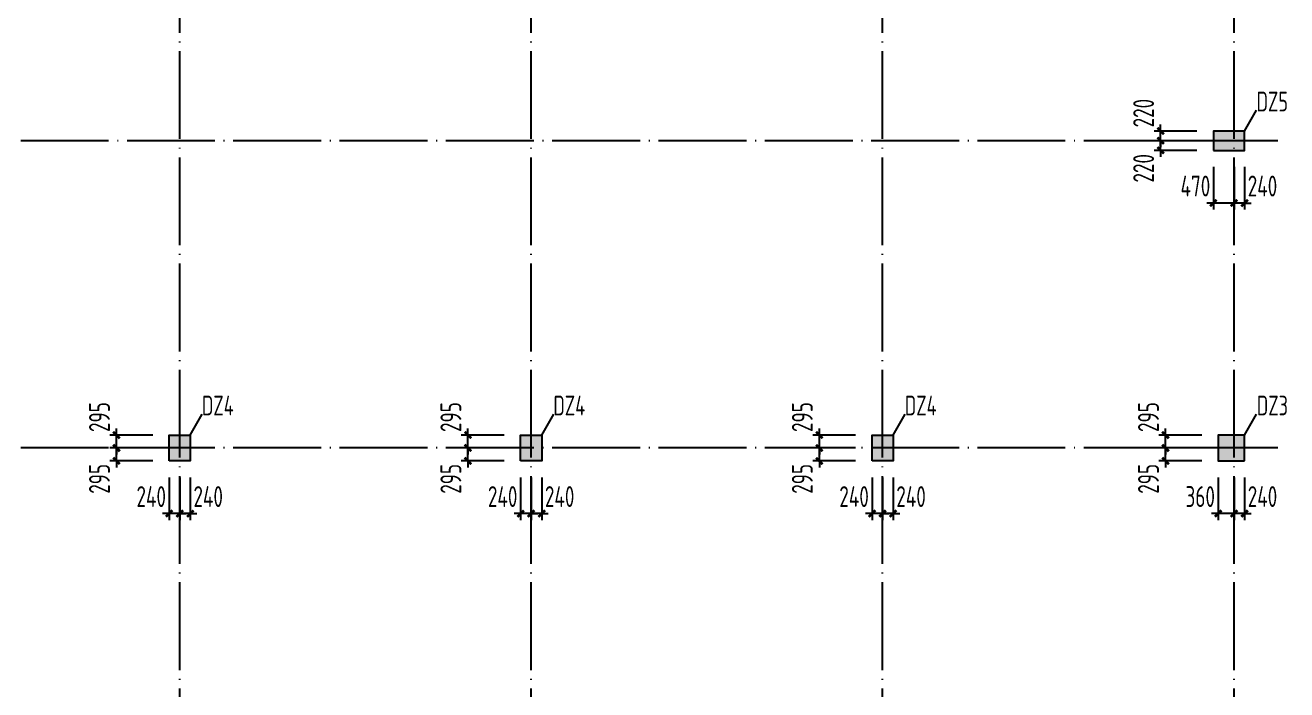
# Model space of a CAD drawing. Extents: x 293620 to 503924, y -252071 to 755100.
# Drawn here: x 434200 to 462918, y 510260 to 525401 of the extents above; entities that cross this region are included whole.
import ezdxf
from ezdxf.enums import TextEntityAlignment as Align

# ---------------------------------------------------------------- set-up
doc = ezdxf.new("R2010")
doc.units = 0
doc.header["$LTSCALE"] = 1000
doc.header["$MEASUREMENT"] = 0
doc.linetypes.add('DOTE', pattern=[2.42, 2, -0.2, 0.02, -0.2])
doc.layers.get('Defpoints').update_dxf_attribs({"color": 250})
for name, color, linetype in [('COLU', 253, 'Continuous'), ('COLU_DIM', 3, 'Continuous'), ('COLU_HATCH', 251, 'Continuous'), ('DOTE', 14, 'DOTE'), ('STAIR', 3, 'Continuous')]:
    doc.layers.add(name, color=color, linetype=linetype)
doc.styles.add('TSSD_Dimension', font='Tssdeng.shx', dxfattribs={"width": 0.7, "bigfont": 'hztxt.shx'})
doc.styles.add('TSSD_REIN', font='tssdeng.shx', dxfattribs={"width": 0.7, "bigfont": 'tssdchn.shx'})
doc.dimstyles.new('TSSD_150_150', dxfattribs={"dimtxt": 475, "dimasz": 150, "dimexe": 150, "dimexo": 375, "dimgap": 150, "dimtad": 1, "dimdec": 0, "dimzin": 0, "dimdsep": 46, "dimtxsty": 'TSSD_Dimension', "dimblk": 'ARCHTICK', "dimcen": 0, "dimdle": 150, "dimclrt": 7, "dimadec": 0, "dimazin": 0, "dimtfac": 1, "dimtdec": 0, "dimtix": 1, "dimtmove": 2, "dimatfit": 3, "dimfxl": 0, "dimtolj": 1, "dimtzin": 0, "dimarcsym": 0})

# ---------------------------------------------------------------- blocks, each defined once
blk = doc.blocks.new('_ArchTick')
at = {"color": 0, "linetype": 'ByBlock', "const_width": 0.4}
blk.add_lwpolyline([(-0.5, -0.5), (0.5, 0.5)], dxfattribs=at)
blk = doc.blocks.new('*D117')
at = {"layer": 'COLU_DIM', "color": 0, "lineweight": -2}
for p, q in [((461717, 515099), (461717, 514124)), ((461957, 515099), (461957, 514124)), ((461717, 514274), (461567, 514274)), ((461957, 514274), (461717, 514274)), ((461957, 514274), (462107, 514274))]:
    blk.add_line(p, q, dxfattribs=at)
at = {"layer": 'Defpoints', "color": 0}
for p in [(461717, 515474), (461957, 515474), (461717, 514274)]:
    blk.add_point(p, dxfattribs=at)
at = {"layer": 'COLU_DIM', "color": 0, "lineweight": -2, "xscale": 150, "yscale": 150, "zscale": 150}
blk.add_blockref('_ArchTick', (461717, 514274), dxfattribs=at)
at = {"layer": 'COLU_DIM', "color": 0, "lineweight": -2, "xscale": 150, "yscale": 150, "zscale": 150, "rotation": 180}
blk.add_blockref('_ArchTick', (461957, 514274), dxfattribs=at)
at = {"layer": 'COLU_DIM', "color": 7, "insert": (462365, 514662), "char_height": 475, "attachment_point": 5, "style": 'TSSD_Dimension'}
blk.add_mtext('\\A1;240', dxfattribs=at)
blk = doc.blocks.new('*D118')
at = {"layer": 'COLU_DIM', "color": 0, "lineweight": -2}
for p, q in [((461357, 515099), (461357, 514124)), ((461717, 515099), (461717, 514124)), ((461867, 514274), (461207, 514274))]:
    blk.add_line(p, q, dxfattribs=at)
at = {"layer": 'Defpoints', "color": 0}
for p in [(461357, 515474), (461717, 515474), (461357, 514274)]:
    blk.add_point(p, dxfattribs=at)
at = {"layer": 'COLU_DIM', "color": 0, "lineweight": -2, "xscale": 150, "yscale": 150, "zscale": 150, "rotation": 180}
blk.add_blockref('_ArchTick', (461357, 514274), dxfattribs=at)
at = {"layer": 'COLU_DIM', "color": 0, "lineweight": -2, "xscale": 150, "yscale": 150, "zscale": 150}
blk.add_blockref('_ArchTick', (461717, 514274), dxfattribs=at)
at = {"layer": 'COLU_DIM', "color": 7, "insert": (460948, 514662), "char_height": 475, "attachment_point": 5, "style": 'TSSD_Dimension'}
blk.add_mtext('\\A1;360', dxfattribs=at)
blk = doc.blocks.new('*D119')
at = {"layer": 'COLU_DIM', "color": 0, "lineweight": -2}
for p, q in [((460157, 515769), (460157, 515919)), ((460982, 515769), (460007, 515769)), ((460157, 515474), (460157, 515769)), ((460982, 515474), (460007, 515474)), ((460157, 515474), (460157, 515324))]:
    blk.add_line(p, q, dxfattribs=at)
at = {"layer": 'Defpoints', "color": 0}
for p in [(460157, 515769), (461357, 515769), (461357, 515474)]:
    blk.add_point(p, dxfattribs=at)
at = {"layer": 'COLU_DIM', "color": 0, "lineweight": -2, "xscale": 150, "yscale": 150, "zscale": 150}
for p, rotation in [((460157, 515769), 270), ((460157, 515474), 90)]:
    blk.add_blockref('_ArchTick', p, dxfattribs=dict(at, rotation=rotation))
at = {"layer": 'COLU_DIM', "color": 7, "insert": (459769, 515066), "char_height": 475, "attachment_point": 5, "rotation": 90, "style": 'TSSD_Dimension'}
blk.add_mtext('\\A1;295', dxfattribs=at)
blk = doc.blocks.new('*D120')
at = {"layer": 'COLU_DIM', "color": 0, "lineweight": -2}
for p, q in [((460982, 516064), (460007, 516064)), ((460157, 516064), (460157, 516214)), ((460157, 515769), (460157, 516064)), ((460982, 515769), (460007, 515769)), ((460157, 515769), (460157, 515619))]:
    blk.add_line(p, q, dxfattribs=at)
at = {"layer": 'Defpoints', "color": 0}
for p in [(460157, 516064), (461357, 516064), (461357, 515769)]:
    blk.add_point(p, dxfattribs=at)
at = {"layer": 'COLU_DIM', "color": 0, "lineweight": -2, "xscale": 150, "yscale": 150, "zscale": 150}
for p, rotation in [((460157, 516064), 270), ((460157, 515769), 90)]:
    blk.add_blockref('_ArchTick', p, dxfattribs=dict(at, rotation=rotation))
at = {"layer": 'COLU_DIM', "color": 7, "insert": (459769, 516473), "char_height": 475, "attachment_point": 5, "rotation": 90, "style": 'TSSD_Dimension'}
blk.add_mtext('\\A1;295', dxfattribs=at)
blk = doc.blocks.new('*D137')
at = {"layer": 'COLU_DIM', "color": 0, "lineweight": -2}
for p, q in [((437717, 515099), (437717, 514124)), ((437957, 515099), (437957, 514124)), ((437717, 514274), (437567, 514274)), ((437957, 514274), (437717, 514274)), ((437957, 514274), (438107, 514274))]:
    blk.add_line(p, q, dxfattribs=at)
at = {"layer": 'Defpoints', "color": 0}
for p in [(437717, 515474), (437957, 515474), (437717, 514274)]:
    blk.add_point(p, dxfattribs=at)
at = {"layer": 'COLU_DIM', "color": 0, "lineweight": -2, "xscale": 150, "yscale": 150, "zscale": 150}
blk.add_blockref('_ArchTick', (437717, 514274), dxfattribs=at)
at = {"layer": 'COLU_DIM', "color": 0, "lineweight": -2, "xscale": 150, "yscale": 150, "zscale": 150, "rotation": 180}
blk.add_blockref('_ArchTick', (437957, 514274), dxfattribs=at)
at = {"layer": 'COLU_DIM', "color": 7, "insert": (438365, 514662), "char_height": 475, "attachment_point": 5, "style": 'TSSD_Dimension'}
blk.add_mtext('\\A1;240', dxfattribs=at)
blk = doc.blocks.new('*D138')
at = {"layer": 'COLU_DIM', "color": 0, "lineweight": -2}
for p, q in [((437477, 515099), (437477, 514124)), ((437717, 515099), (437717, 514124)), ((437477, 514274), (437327, 514274)), ((437717, 514274), (437477, 514274)), ((437717, 514274), (437867, 514274))]:
    blk.add_line(p, q, dxfattribs=at)
at = {"layer": 'Defpoints', "color": 0}
for p in [(437477, 515474), (437717, 515474), (437477, 514274)]:
    blk.add_point(p, dxfattribs=at)
at = {"layer": 'COLU_DIM', "color": 0, "lineweight": -2, "xscale": 150, "yscale": 150, "zscale": 150}
blk.add_blockref('_ArchTick', (437477, 514274), dxfattribs=at)
at = {"layer": 'COLU_DIM', "color": 0, "lineweight": -2, "xscale": 150, "yscale": 150, "zscale": 150, "rotation": 180}
blk.add_blockref('_ArchTick', (437717, 514274), dxfattribs=at)
at = {"layer": 'COLU_DIM', "color": 7, "insert": (437068, 514662), "char_height": 475, "attachment_point": 5, "style": 'TSSD_Dimension'}
blk.add_mtext('\\A1;240', dxfattribs=at)
blk = doc.blocks.new('*D139')
at = {"layer": 'COLU_DIM', "color": 0, "lineweight": -2}
for p, q in [((436277, 515769), (436277, 515919)), ((437102, 515769), (436127, 515769)), ((436277, 515474), (436277, 515769)), ((437102, 515474), (436127, 515474)), ((436277, 515474), (436277, 515324))]:
    blk.add_line(p, q, dxfattribs=at)
at = {"layer": 'Defpoints', "color": 0}
for p in [(436277, 515769), (437477, 515769), (437477, 515474)]:
    blk.add_point(p, dxfattribs=at)
at = {"layer": 'COLU_DIM', "color": 0, "lineweight": -2, "xscale": 150, "yscale": 150, "zscale": 150}
for p, rotation in [((436277, 515769), 270), ((436277, 515474), 90)]:
    blk.add_blockref('_ArchTick', p, dxfattribs=dict(at, rotation=rotation))
at = {"layer": 'COLU_DIM', "color": 7, "insert": (435889, 515066), "char_height": 475, "attachment_point": 5, "rotation": 90, "style": 'TSSD_Dimension'}
blk.add_mtext('\\A1;295', dxfattribs=at)
blk = doc.blocks.new('*D140')
at = {"layer": 'COLU_DIM', "color": 0, "lineweight": -2}
for p, q in [((437102, 516064), (436127, 516064)), ((436277, 516064), (436277, 516214)), ((436277, 515769), (436277, 516064)), ((437102, 515769), (436127, 515769)), ((436277, 515769), (436277, 515619))]:
    blk.add_line(p, q, dxfattribs=at)
at = {"layer": 'Defpoints', "color": 0}
for p in [(436277, 516064), (437477, 516064), (437477, 515769)]:
    blk.add_point(p, dxfattribs=at)
at = {"layer": 'COLU_DIM', "color": 0, "lineweight": -2, "xscale": 150, "yscale": 150, "zscale": 150}
for p, rotation in [((436277, 516064), 270), ((436277, 515769), 90)]:
    blk.add_blockref('_ArchTick', p, dxfattribs=dict(at, rotation=rotation))
at = {"layer": 'COLU_DIM', "color": 7, "insert": (435889, 516473), "char_height": 475, "attachment_point": 5, "rotation": 90, "style": 'TSSD_Dimension'}
blk.add_mtext('\\A1;295', dxfattribs=at)
blk = doc.blocks.new('*D141')
at = {"layer": 'COLU_DIM', "color": 0, "lineweight": -2}
for p, q in [((445717, 515099), (445717, 514124)), ((445957, 515099), (445957, 514124)), ((445717, 514274), (445567, 514274)), ((445957, 514274), (445717, 514274)), ((445957, 514274), (446107, 514274))]:
    blk.add_line(p, q, dxfattribs=at)
at = {"layer": 'Defpoints', "color": 0}
for p in [(445717, 515474), (445957, 515474), (445717, 514274)]:
    blk.add_point(p, dxfattribs=at)
at = {"layer": 'COLU_DIM', "color": 0, "lineweight": -2, "xscale": 150, "yscale": 150, "zscale": 150}
blk.add_blockref('_ArchTick', (445717, 514274), dxfattribs=at)
at = {"layer": 'COLU_DIM', "color": 0, "lineweight": -2, "xscale": 150, "yscale": 150, "zscale": 150, "rotation": 180}
blk.add_blockref('_ArchTick', (445957, 514274), dxfattribs=at)
at = {"layer": 'COLU_DIM', "color": 7, "insert": (446365, 514662), "char_height": 475, "attachment_point": 5, "style": 'TSSD_Dimension'}
blk.add_mtext('\\A1;240', dxfattribs=at)
blk = doc.blocks.new('*D142')
at = {"layer": 'COLU_DIM', "color": 0, "lineweight": -2}
for p, q in [((445477, 515099), (445477, 514124)), ((445717, 515099), (445717, 514124)), ((445477, 514274), (445327, 514274)), ((445717, 514274), (445477, 514274)), ((445717, 514274), (445867, 514274))]:
    blk.add_line(p, q, dxfattribs=at)
at = {"layer": 'Defpoints', "color": 0}
for p in [(445477, 515474), (445717, 515474), (445477, 514274)]:
    blk.add_point(p, dxfattribs=at)
at = {"layer": 'COLU_DIM', "color": 0, "lineweight": -2, "xscale": 150, "yscale": 150, "zscale": 150}
blk.add_blockref('_ArchTick', (445477, 514274), dxfattribs=at)
at = {"layer": 'COLU_DIM', "color": 0, "lineweight": -2, "xscale": 150, "yscale": 150, "zscale": 150, "rotation": 180}
blk.add_blockref('_ArchTick', (445717, 514274), dxfattribs=at)
at = {"layer": 'COLU_DIM', "color": 7, "insert": (445068, 514662), "char_height": 475, "attachment_point": 5, "style": 'TSSD_Dimension'}
blk.add_mtext('\\A1;240', dxfattribs=at)
blk = doc.blocks.new('*D143')
at = {"layer": 'COLU_DIM', "color": 0, "lineweight": -2}
for p, q in [((444277, 515769), (444277, 515919)), ((445102, 515769), (444127, 515769)), ((444277, 515474), (444277, 515769)), ((445102, 515474), (444127, 515474)), ((444277, 515474), (444277, 515324))]:
    blk.add_line(p, q, dxfattribs=at)
at = {"layer": 'Defpoints', "color": 0}
for p in [(444277, 515769), (445477, 515769), (445477, 515474)]:
    blk.add_point(p, dxfattribs=at)
at = {"layer": 'COLU_DIM', "color": 0, "lineweight": -2, "xscale": 150, "yscale": 150, "zscale": 150}
for p, rotation in [((444277, 515769), 270), ((444277, 515474), 90)]:
    blk.add_blockref('_ArchTick', p, dxfattribs=dict(at, rotation=rotation))
at = {"layer": 'COLU_DIM', "color": 7, "insert": (443889, 515066), "char_height": 475, "attachment_point": 5, "rotation": 90, "style": 'TSSD_Dimension'}
blk.add_mtext('\\A1;295', dxfattribs=at)
blk = doc.blocks.new('*D144')
at = {"layer": 'COLU_DIM', "color": 0, "lineweight": -2}
for p, q in [((445102, 516064), (444127, 516064)), ((444277, 516064), (444277, 516214)), ((444277, 515769), (444277, 516064)), ((445102, 515769), (444127, 515769)), ((444277, 515769), (444277, 515619))]:
    blk.add_line(p, q, dxfattribs=at)
at = {"layer": 'Defpoints', "color": 0}
for p in [(444277, 516064), (445477, 516064), (445477, 515769)]:
    blk.add_point(p, dxfattribs=at)
at = {"layer": 'COLU_DIM', "color": 0, "lineweight": -2, "xscale": 150, "yscale": 150, "zscale": 150}
for p, rotation in [((444277, 516064), 270), ((444277, 515769), 90)]:
    blk.add_blockref('_ArchTick', p, dxfattribs=dict(at, rotation=rotation))
at = {"layer": 'COLU_DIM', "color": 7, "insert": (443889, 516473), "char_height": 475, "attachment_point": 5, "rotation": 90, "style": 'TSSD_Dimension'}
blk.add_mtext('\\A1;295', dxfattribs=at)
blk = doc.blocks.new('*D145')
at = {"layer": 'COLU_DIM', "color": 0, "lineweight": -2}
for p, q in [((453717, 515099), (453717, 514124)), ((453957, 515099), (453957, 514124)), ((453717, 514274), (453567, 514274)), ((453957, 514274), (453717, 514274)), ((453957, 514274), (454107, 514274))]:
    blk.add_line(p, q, dxfattribs=at)
at = {"layer": 'Defpoints', "color": 0}
for p in [(453717, 515474), (453957, 515474), (453717, 514274)]:
    blk.add_point(p, dxfattribs=at)
at = {"layer": 'COLU_DIM', "color": 0, "lineweight": -2, "xscale": 150, "yscale": 150, "zscale": 150}
blk.add_blockref('_ArchTick', (453717, 514274), dxfattribs=at)
at = {"layer": 'COLU_DIM', "color": 0, "lineweight": -2, "xscale": 150, "yscale": 150, "zscale": 150, "rotation": 180}
blk.add_blockref('_ArchTick', (453957, 514274), dxfattribs=at)
at = {"layer": 'COLU_DIM', "color": 7, "insert": (454365, 514662), "char_height": 475, "attachment_point": 5, "style": 'TSSD_Dimension'}
blk.add_mtext('\\A1;240', dxfattribs=at)
blk = doc.blocks.new('*D146')
at = {"layer": 'COLU_DIM', "color": 0, "lineweight": -2}
for p, q in [((453477, 515099), (453477, 514124)), ((453717, 515099), (453717, 514124)), ((453477, 514274), (453327, 514274)), ((453717, 514274), (453477, 514274)), ((453717, 514274), (453867, 514274))]:
    blk.add_line(p, q, dxfattribs=at)
at = {"layer": 'Defpoints', "color": 0}
for p in [(453477, 515474), (453717, 515474), (453477, 514274)]:
    blk.add_point(p, dxfattribs=at)
at = {"layer": 'COLU_DIM', "color": 0, "lineweight": -2, "xscale": 150, "yscale": 150, "zscale": 150}
blk.add_blockref('_ArchTick', (453477, 514274), dxfattribs=at)
at = {"layer": 'COLU_DIM', "color": 0, "lineweight": -2, "xscale": 150, "yscale": 150, "zscale": 150, "rotation": 180}
blk.add_blockref('_ArchTick', (453717, 514274), dxfattribs=at)
at = {"layer": 'COLU_DIM', "color": 7, "insert": (453068, 514662), "char_height": 475, "attachment_point": 5, "style": 'TSSD_Dimension'}
blk.add_mtext('\\A1;240', dxfattribs=at)
blk = doc.blocks.new('*D147')
at = {"layer": 'COLU_DIM', "color": 0, "lineweight": -2}
for p, q in [((452277, 515769), (452277, 515919)), ((453102, 515769), (452127, 515769)), ((452277, 515474), (452277, 515769)), ((453102, 515474), (452127, 515474)), ((452277, 515474), (452277, 515324))]:
    blk.add_line(p, q, dxfattribs=at)
at = {"layer": 'Defpoints', "color": 0}
for p in [(452277, 515769), (453477, 515769), (453477, 515474)]:
    blk.add_point(p, dxfattribs=at)
at = {"layer": 'COLU_DIM', "color": 0, "lineweight": -2, "xscale": 150, "yscale": 150, "zscale": 150}
for p, rotation in [((452277, 515769), 270), ((452277, 515474), 90)]:
    blk.add_blockref('_ArchTick', p, dxfattribs=dict(at, rotation=rotation))
at = {"layer": 'COLU_DIM', "color": 7, "insert": (451889, 515066), "char_height": 475, "attachment_point": 5, "rotation": 90, "style": 'TSSD_Dimension'}
blk.add_mtext('\\A1;295', dxfattribs=at)
blk = doc.blocks.new('*D148')
at = {"layer": 'COLU_DIM', "color": 0, "lineweight": -2}
for p, q in [((453102, 516064), (452127, 516064)), ((452277, 516064), (452277, 516214)), ((452277, 515769), (452277, 516064)), ((453102, 515769), (452127, 515769)), ((452277, 515769), (452277, 515619))]:
    blk.add_line(p, q, dxfattribs=at)
at = {"layer": 'Defpoints', "color": 0}
for p in [(452277, 516064), (453477, 516064), (453477, 515769)]:
    blk.add_point(p, dxfattribs=at)
at = {"layer": 'COLU_DIM', "color": 0, "lineweight": -2, "xscale": 150, "yscale": 150, "zscale": 150}
for p, rotation in [((452277, 516064), 270), ((452277, 515769), 90)]:
    blk.add_blockref('_ArchTick', p, dxfattribs=dict(at, rotation=rotation))
at = {"layer": 'COLU_DIM', "color": 7, "insert": (451889, 516473), "char_height": 475, "attachment_point": 5, "rotation": 90, "style": 'TSSD_Dimension'}
blk.add_mtext('\\A1;295', dxfattribs=at)
blk = doc.blocks.new('*D173')
at = {"layer": 'COLU_DIM', "color": 0, "lineweight": -2}
for p, q in [((461717, 522174), (461717, 521199)), ((461957, 522174), (461957, 521199)), ((461717, 521349), (461567, 521349)), ((461957, 521349), (461717, 521349)), ((461957, 521349), (462107, 521349))]:
    blk.add_line(p, q, dxfattribs=at)
at = {"layer": 'Defpoints', "color": 0}
for p in [(461717, 522549), (461957, 522549), (461717, 521349)]:
    blk.add_point(p, dxfattribs=at)
at = {"layer": 'COLU_DIM', "color": 0, "lineweight": -2, "xscale": 150, "yscale": 150, "zscale": 150}
blk.add_blockref('_ArchTick', (461717, 521349), dxfattribs=at)
at = {"layer": 'COLU_DIM', "color": 0, "lineweight": -2, "xscale": 150, "yscale": 150, "zscale": 150, "rotation": 180}
blk.add_blockref('_ArchTick', (461957, 521349), dxfattribs=at)
at = {"layer": 'COLU_DIM', "color": 7, "insert": (462365, 521737), "char_height": 475, "attachment_point": 5, "style": 'TSSD_Dimension'}
blk.add_mtext('\\A1;240', dxfattribs=at)
blk = doc.blocks.new('*D174')
at = {"layer": 'COLU_DIM', "color": 0, "lineweight": -2}
for p, q in [((461247, 522174), (461247, 521199)), ((461717, 522174), (461717, 521199)), ((461867, 521349), (461097, 521349))]:
    blk.add_line(p, q, dxfattribs=at)
at = {"layer": 'Defpoints', "color": 0}
for p in [(461247, 522549), (461717, 522549), (461247, 521349)]:
    blk.add_point(p, dxfattribs=at)
at = {"layer": 'COLU_DIM', "color": 0, "lineweight": -2, "xscale": 150, "yscale": 150, "zscale": 150, "rotation": 180}
blk.add_blockref('_ArchTick', (461247, 521349), dxfattribs=at)
at = {"layer": 'COLU_DIM', "color": 0, "lineweight": -2, "xscale": 150, "yscale": 150, "zscale": 150}
blk.add_blockref('_ArchTick', (461717, 521349), dxfattribs=at)
at = {"layer": 'COLU_DIM', "color": 7, "insert": (460838, 521737), "char_height": 475, "attachment_point": 5, "style": 'TSSD_Dimension'}
blk.add_mtext('\\A1;470', dxfattribs=at)
blk = doc.blocks.new('*D175')
at = {"layer": 'COLU_DIM', "color": 0, "lineweight": -2}
for p, q in [((460872, 522769), (459897, 522769)), ((460047, 522769), (460047, 522919)), ((460047, 522549), (460047, 522769)), ((460872, 522549), (459897, 522549)), ((460047, 522549), (460047, 522399))]:
    blk.add_line(p, q, dxfattribs=at)
at = {"layer": 'Defpoints', "color": 0}
for p in [(460047, 522769), (461247, 522769), (461247, 522549)]:
    blk.add_point(p, dxfattribs=at)
at = {"layer": 'COLU_DIM', "color": 0, "lineweight": -2, "xscale": 150, "yscale": 150, "zscale": 150}
for p, rotation in [((460047, 522769), 270), ((460047, 522549), 90)]:
    blk.add_blockref('_ArchTick', p, dxfattribs=dict(at, rotation=rotation))
at = {"layer": 'COLU_DIM', "color": 7, "insert": (459659, 522141), "char_height": 475, "attachment_point": 5, "rotation": 90, "style": 'TSSD_Dimension'}
blk.add_mtext('\\A1;220', dxfattribs=at)
blk = doc.blocks.new('*D176')
at = {"layer": 'COLU_DIM', "color": 0, "lineweight": -2}
for p, q in [((460872, 522989), (459897, 522989)), ((460047, 522989), (460047, 523139)), ((460047, 522769), (460047, 522989)), ((460872, 522769), (459897, 522769)), ((460047, 522769), (460047, 522619))]:
    blk.add_line(p, q, dxfattribs=at)
at = {"layer": 'Defpoints', "color": 0}
for p in [(460047, 522989), (461247, 522989), (461247, 522769)]:
    blk.add_point(p, dxfattribs=at)
at = {"layer": 'COLU_DIM', "color": 0, "lineweight": -2, "xscale": 150, "yscale": 150, "zscale": 150}
for p, rotation in [((460047, 522989), 270), ((460047, 522769), 90)]:
    blk.add_blockref('_ArchTick', p, dxfattribs=dict(at, rotation=rotation))
at = {"layer": 'COLU_DIM', "color": 7, "insert": (459659, 523398), "char_height": 475, "attachment_point": 5, "rotation": 90, "style": 'TSSD_Dimension'}
blk.add_mtext('\\A1;220', dxfattribs=at)

msp = doc.modelspace()

# ---------------------------------------------------------------- hatches: boundary and pattern name
at = {"layer": 'COLU_HATCH'}
for points in [[(461246.8, 522549.3), (461956.8, 522549.3), (461956.8, 522989.3), (461246.8, 522989.3)], [(437476.8, 515474.3), (437476.8, 516064.3), (437956.8, 516064.3), (437956.8, 515474.3)], [(445476.8, 515474.3), (445476.8, 516064.3), (445956.8, 516064.3), (445956.8, 515474.3)], [(453476.8, 515474.3), (453476.8, 516064.3), (453956.8, 516064.3), (453956.8, 515474.3)], [(461956.8, 515474.3), (461956.8, 516064.3), (461356.8, 516064.3), (461356.8, 515474.3)]]:
    msp.add_hatch(color=256, dxfattribs=at).paths.add_polyline_path(points)

# ---------------------------------------------------------------- linework, layer by layer
at = {"layer": 'COLU'}
for points in [[(461246.8, 522549.3), (461956.8, 522549.3), (461956.8, 522989.3), (461246.8, 522989.3)], [(437476.8, 515474.3), (437476.8, 516064.3), (437956.8, 516064.3), (437956.8, 515474.3)], [(445476.8, 515474.3), (445476.8, 516064.3), (445956.8, 516064.3), (445956.8, 515474.3)], [(453476.8, 515474.3), (453476.8, 516064.3), (453956.8, 516064.3), (453956.8, 515474.3)], [(461956.8, 515474.3), (461956.8, 516064.3), (461356.8, 516064.3), (461356.8, 515474.3)]]:
    msp.add_lwpolyline(points, close=True, dxfattribs=at)
at = {"layer": 'DOTE'}
for p, q in [((437716.8, 493769.3), (437716.8, 537769.3)), ((445716.8, 493769.3), (445716.8, 537769.3)), ((453716.8, 493769.3), (453716.8, 537769.3)), ((461716.8, 493769.3), (461716.8, 537769.3)), ((462716.8, 522769.3), (388716.8, 522769.3)), ((462716.8, 515769.3), (388716.8, 515769.3))]:
    msp.add_line(p, q, dxfattribs=at)
at = {"layer": 'STAIR'}
for p, q in [((461956.8, 522989.3), (462229.9, 523465.2)), ((437956.8, 516064.3), (438229.9, 516540.2)), ((445956.8, 516064.3), (446229.9, 516540.2)), ((453956.8, 516064.3), (454229.9, 516540.2)), ((461956.8, 516064.3), (462229.9, 516540.2))]:
    msp.add_line(p, q, dxfattribs=at)

# ---------------------------------------------------------------- texts
at = {"layer": 'STAIR', "style": 'TSSD_REIN', "width": 0.7}
for s, p in [('DZ5', (462945.6, 523436)), ('DZ4', (438945.6, 516511)), ('DZ4', (446945.6, 516511)), ('DZ4', (454945.6, 516511)), ('DZ3', (462945.6, 516511))]:
    msp.add_text(s, height=450, dxfattribs=at).set_placement(p, align=Align.RIGHT)

# ---------------------------------------------------------------- dimensions: what is measured, and where the dimension line sits
at = {"layer": 'COLU_DIM'}
for base, p1, p2, angle, picture, middle in [((460046.8, 522989.3), (461246.8, 522769.3), (461246.8, 522989.3), 90, '*D176', (459659.3, 523397.9)), ((460046.8, 522769.3), (461246.8, 522549.3), (461246.8, 522769.3), 90, '*D175', (459659.3, 522140.7)), ((461246.8, 521349.3), (461716.8, 522549.3), (461246.8, 522549.3), 180, '*D174', (460838.2, 521736.8)), ((461716.8, 521349.3), (461956.8, 522549.3), (461716.8, 522549.3), 180, '*D173', (462365.5, 521736.8)), ((436276.8, 516064.3), (437476.8, 515769.3), (437476.8, 516064.3), 90, '*D140', (435889.3, 516472.9)), ((444276.8, 516064.3), (445476.8, 515769.3), (445476.8, 516064.3), 90, '*D144', (443889.3, 516472.9)), ((452276.8, 516064.3), (453476.8, 515769.3), (453476.8, 516064.3), 90, '*D148', (451889.3, 516472.9)), ((460156.8, 516064.3), (461356.8, 515769.3), (461356.8, 516064.3), 90, '*D120', (459769.3, 516472.9)), ((436276.8, 515769.3), (437476.8, 515474.3), (437476.8, 515769.3), 90, '*D139', (435889.3, 515065.7)), ((444276.8, 515769.3), (445476.8, 515474.3), (445476.8, 515769.3), 90, '*D143', (443889.3, 515065.7)), ((452276.8, 515769.3), (453476.8, 515474.3), (453476.8, 515769.3), 90, '*D147', (451889.3, 515065.7)), ((460156.8, 515769.3), (461356.8, 515474.3), (461356.8, 515769.3), 90, '*D119', (459769.3, 515065.7)), ((437476.8, 514274.3), (437716.8, 515474.3), (437476.8, 515474.3), 180, '*D138', (437068.2, 514661.8)), ((437716.8, 514274.3), (437956.8, 515474.3), (437716.8, 515474.3), 180, '*D137', (438365.5, 514661.8)), ((445476.8, 514274.3), (445716.8, 515474.3), (445476.8, 515474.3), 180, '*D142', (445068.2, 514661.8)), ((445716.8, 514274.3), (445956.8, 515474.3), (445716.8, 515474.3), 180, '*D141', (446365.5, 514661.8)), ((453476.8, 514274.3), (453716.8, 515474.3), (453476.8, 515474.3), 180, '*D146', (453068.2, 514661.8)), ((453716.8, 514274.3), (453956.8, 515474.3), (453716.8, 515474.3), 180, '*D145', (454365.5, 514661.8)), ((461356.8, 514274.3), (461716.8, 515474.3), (461356.8, 515474.3), 180, '*D118', (460948.2, 514661.8)), ((461716.8, 514274.3), (461956.8, 515474.3), (461716.8, 515474.3), 180, '*D117', (462365.5, 514661.8))]:
    dim = msp.add_linear_dim(base=base, p1=p1, p2=p2, angle=angle, dimstyle='TSSD_150_150', dxfattribs=at)
    dim.commit()
    dim.dimension.update_dxf_attribs({"geometry": picture, "text_midpoint": middle, "dimtype": 160})

doc.saveas('drawing.dxf')
